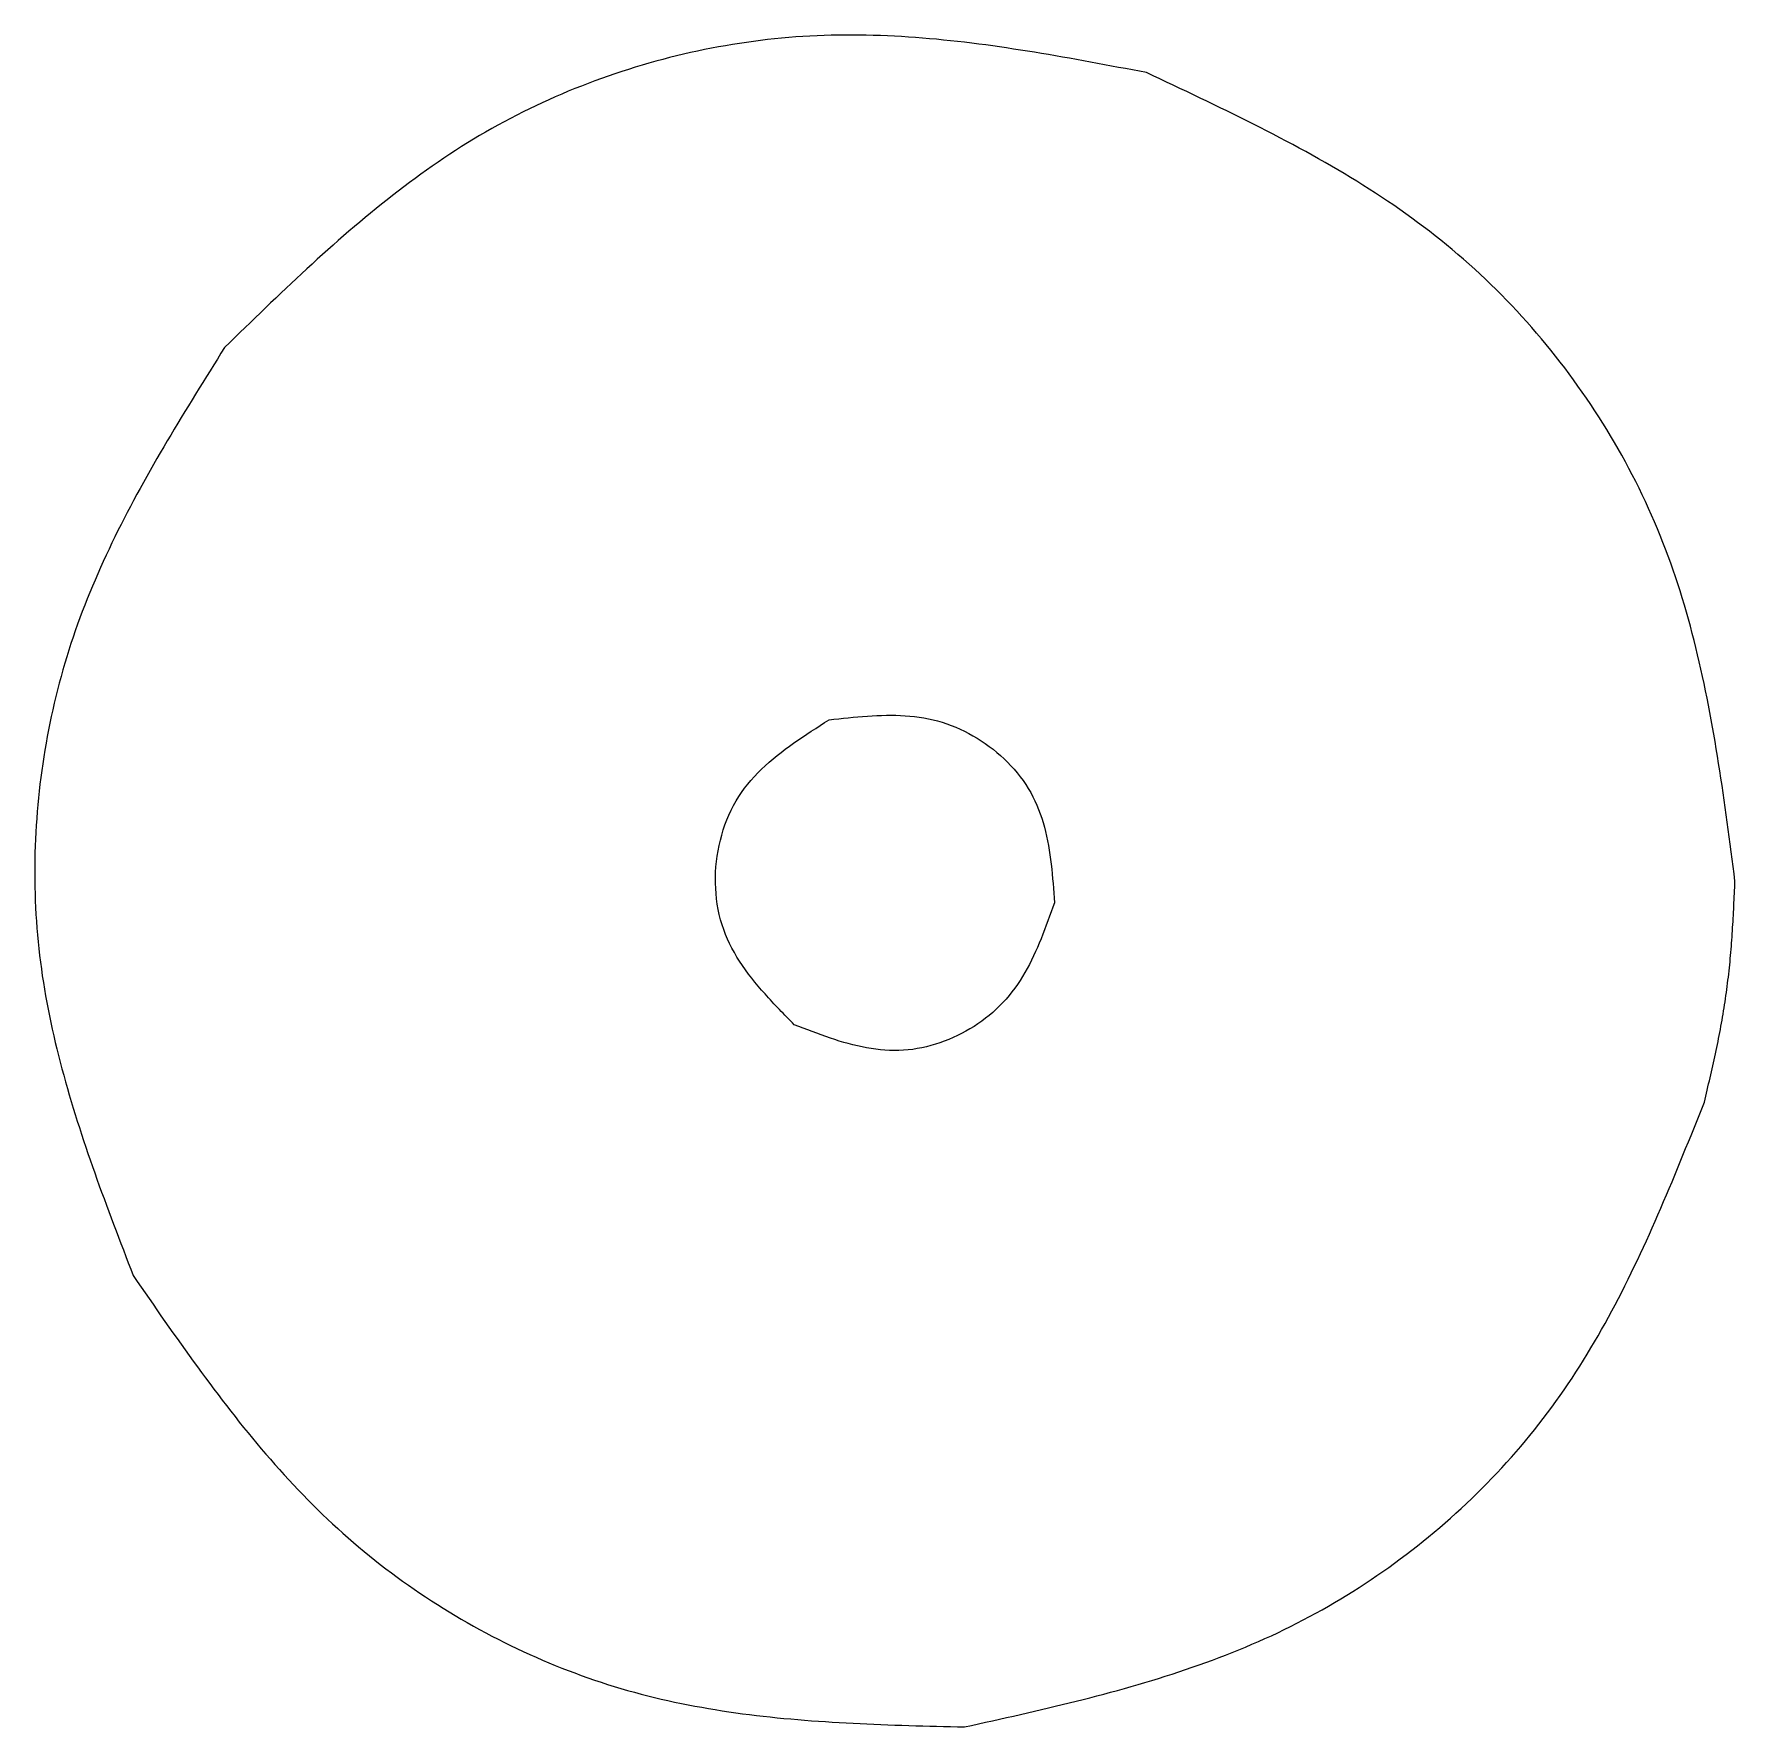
# Model space of a CAD drawing. Extents: x -185 to 480, y 0 to 407.
# Drawn here: x -184.7 to -134.6, y 357.3 to 407.1 of the extents above; entities that cross this region are included whole.
import ezdxf

# ---------------------------------------------------------------- set-up
doc = ezdxf.new("R2010")
doc.units = 0
doc.layers.add('LAYER_1', color=7, linetype='CONTINUOUS')

msp = doc.modelspace()

# ---------------------------------------------------------------- linework, layer by layer
at = {"layer": 'LAYER_1', "color": 7}
for p, q in [((-134.643, 382.204), (-134.643, 382.204)), ((-162.322, 377.983), (-162.322, 377.983))]:
    msp.add_line(p, q, dxfattribs=at)
for points, knots in [([(-151.962, 405.984), (-153.057, 406.193), (-155.24, 406.61), (-158.539, 407.06), (-161.874, 407.15), (-165.195, 406.7), (-168.414, 405.749), (-171.443, 404.32), (-174.183, 402.419), (-176.691, 400.23), (-178.284, 398.679), (-179.084, 397.902)], [0, 0, 0, 0, 3.344445, 6.668333, 9.980007, 13.320141, 16.676731, 20.014037, 23.322327, 26.645625, 29.991526, 29.991526, 29.991526, 29.991526]), ([(-134.643, 382.204), (-134.792, 383.36), (-135.09, 385.664), (-135.727, 389.083), (-136.754, 392.414), (-138.339, 395.539), (-140.403, 398.38), (-142.887, 400.85), (-145.743, 402.849), (-148.804, 404.501), (-150.906, 405.488), (-151.962, 405.984)], [0, 0, 0, 0, 3.495904, 6.967479, 10.423893, 13.915493, 17.427018, 20.917433, 24.372902, 27.84471, 31.34171, 31.34171, 31.34171, 31.34171]), ([(-179.084, 397.902), (-179.655, 396.99), (-180.794, 395.171), (-182.359, 392.363), (-183.624, 389.401), (-184.418, 386.267), (-184.744, 383.045), (-184.589, 379.817), (-183.926, 376.667), (-182.931, 373.611), (-182.161, 371.608), (-181.775, 370.603)], [0, 0, 0, 0, 3.227737, 6.437161, 9.635832, 12.859337, 16.097472, 19.3183, 22.513775, 25.722652, 28.951781, 28.951781, 28.951781, 28.951781]), ([(-162.322, 377.983), (-162.614, 378.279), (-163.191, 378.864), (-163.961, 379.814), (-164.514, 380.917), (-164.695, 382.158), (-164.553, 383.413), (-164.099, 384.583), (-163.311, 385.534), (-162.344, 386.287), (-161.648, 386.727), (-161.296, 386.95)], [0, 0, 0, 0, 1.247949, 2.464213, 3.656713, 4.899917, 6.169499, 7.412186, 8.606575, 9.825385, 11.076418, 11.076418, 11.076418, 11.076418]), ([(-161.296, 386.95), (-160.921, 386.992), (-160.177, 387.076), (-159.059, 387.104), (-157.948, 386.923), (-156.915, 386.445), (-156.018, 385.738), (-155.323, 384.843), (-154.925, 383.796), (-154.746, 382.694), (-154.692, 381.946), (-154.665, 381.568)], [0, 0, 0, 0, 1.132822, 2.245824, 3.346671, 4.476996, 5.621574, 6.742462, 7.832399, 8.943814, 10.081619, 10.081619, 10.081619, 10.081619]), ([(-135.544, 375.707), (-135.487, 375.943), (-135.374, 376.417), (-135.213, 377.13), (-135.067, 377.845), (-134.944, 378.566), (-134.845, 379.29), (-134.768, 380.017), (-134.714, 380.745), (-134.675, 381.475), (-134.653, 381.961), (-134.643, 382.204)], [0, 0, 0, 0, 0.730642, 1.461087, 2.191396, 2.921974, 3.652733, 4.383387, 5.113794, 5.844261, 6.574872, 6.574872, 6.574872, 6.574872]), ([(-154.665, 381.568), (-154.792, 381.214), (-155.042, 380.513), (-155.504, 379.502), (-156.148, 378.596), (-157.015, 377.894), (-158.017, 377.41), (-159.104, 377.176), (-160.208, 377.267), (-161.275, 377.575), (-161.97, 377.846), (-162.322, 377.983)], [0, 0, 0, 0, 1.126596, 2.232866, 3.32612, 4.427431, 5.542997, 6.636888, 7.722105, 8.827922, 9.959459, 9.959459, 9.959459, 9.959459]), ([(-157.312, 357.327), (-156.215, 357.571), (-154.027, 358.055), (-150.793, 358.955), (-147.67, 360.206), (-144.777, 361.953), (-142.182, 364.127), (-139.962, 366.671), (-138.208, 369.539), (-136.793, 372.582), (-135.961, 374.662), (-135.544, 375.707)], [0, 0, 0, 0, 3.371599, 6.722484, 10.061472, 13.430372, 16.815521, 20.179901, 23.51306, 26.862578, 30.236068, 30.236068, 30.236068, 30.236068]), ([(-181.775, 370.603), (-181.153, 369.703), (-179.913, 367.909), (-177.919, 365.32), (-175.656, 362.954), (-173.038, 360.966), (-170.148, 359.388), (-167.06, 358.265), (-163.844, 357.659), (-160.587, 357.407), (-158.406, 357.354), (-157.312, 357.327)], [0, 0, 0, 0, 3.281268, 6.543238, 9.793832, 13.071067, 16.363724, 19.638159, 22.885403, 26.146792, 29.429507, 29.429507, 29.429507, 29.429507])]:
    msp.add_open_spline(points, degree=3, knots=knots, dxfattribs=at)

doc.saveas('drawing.dxf')
